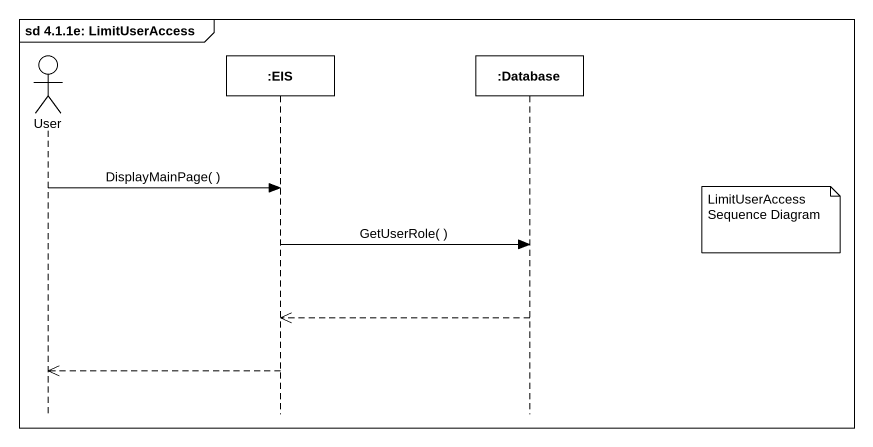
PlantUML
@startuml
mainframe sd 4.1.1e: LimitUserAccess
hide footbox
actor User
participant ":EIS" as EIS
participant ":Database" as Database_

User -> EIS : DisplayMainPage( )
note right of Database_ : LimitUserAccess Sequence Diagram
EIS -> Database_ : GetUserRole( )
Database_ -->> EIS
EIS -->> User
@enduml
